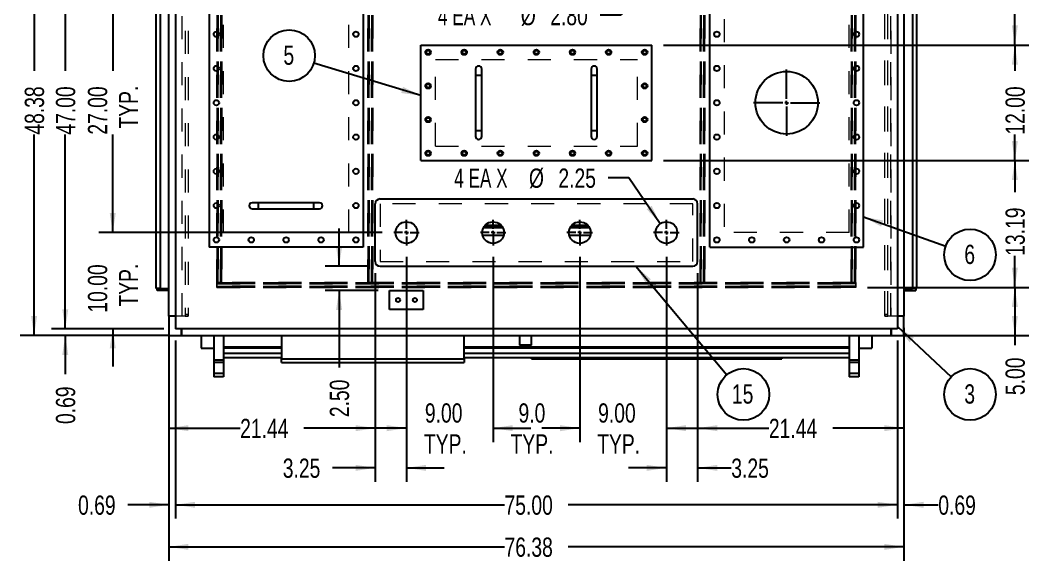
# Model space of a CAD drawing. Header units: inches. Extents: x -1 to 16.5, y 0 to 13.1.
# Drawn here: x 3.783 to 8.158, y 6.89 to 9.24 of the extents above; entities that cross this region are included whole.
import ezdxf

# ---------------------------------------------------------------- set-up
doc = ezdxf.new("R2010")
doc.units = ezdxf.units.IN
doc.header["$MEASUREMENT"] = 0
doc.linetypes.add('CENTERX2', pattern=[0.8, 0.5, -0.1, 0.1, -0.1])
doc.linetypes.add('HIDDEN', pattern=[0.075, 0.05, -0.025])
doc.layers.add('FORMAT', color=7, linetype='Continuous')
doc.styles.add('SLDTEXTSTYLE0', font='TXT', dxfattribs={"width": 0.75})
doc.styles.add('SLDTEXTSTYLE5', font='TXT', dxfattribs={"width": 0.666667})
doc.dimstyles.new('SLDDIMSTYLE0', dxfattribs={"dimtxt": 0.084961, "dimasz": 0.084961, "dimexe": 0, "dimexo": 0.0625, "dimgap": 0.02124, "dimtad": 0, "dimlfac": 24, "dimrnd": 1e-09, "dimzin": 12, "dimdsep": 46, "dimtxsty": 'SLDTEXTSTYLE0', "dimsah": 1, "dimcen": 0.09, "dimadec": 0, "dimazin": 3, "dimtfac": 1, "dimtmove": 0, "dimatfit": 0, "dimfxl": 0, "dimfrac": 2, "dimtolj": 1, "dimtzin": 12, "dimarcsym": 0})
doc.dimstyles.new('SLDDIMSTYLE1', dxfattribs={"dimtxt": 0.084961, "dimasz": 0.084961, "dimexe": 0, "dimexo": 0.0625, "dimgap": 0.02124, "dimtad": 0, "dimlfac": 24, "dimrnd": 1e-09, "dimzin": 12, "dimdsep": 46, "dimtxsty": 'SLDTEXTSTYLE0', "dimsah": 1, "dimcen": 0.09, "dimadec": 0, "dimazin": 3, "dimtfac": 1, "dimtofl": 0, "dimtmove": 0, "dimatfit": 3, "dimfxl": 0, "dimfrac": 2, "dimtolj": 1, "dimtzin": 12, "dimarcsym": 0})
doc.dimstyles.new('SLDDIMSTYLE12', dxfattribs={"dimtxt": 0.084961, "dimasz": 0.084961, "dimexe": 0, "dimexo": 0.0625, "dimgap": 0.02124, "dimtad": 0, "dimlfac": 24, "dimrnd": 1e-09, "dimdsep": 46, "dimtxsty": 'SLDTEXTSTYLE0', "dimsah": 1, "dimcen": 0.09, "dimadec": 0, "dimazin": 2, "dimtfac": 1, "dimtdec": 3, "dimtmove": 0, "dimatfit": 0, "dimfxl": 0, "dimfrac": 2, "dimtolj": 1, "dimtzin": 12, "dimarcsym": 0})
doc.dimstyles.new('SLDDIMSTYLE13', dxfattribs={"dimtxt": 0.084961, "dimasz": 0.084961, "dimexe": 0, "dimexo": 0.0625, "dimgap": 0.02124, "dimtad": 0, "dimdec": 1, "dimlfac": 24, "dimrnd": 1e-09, "dimzin": 4, "dimdsep": 46, "dimtxsty": 'SLDTEXTSTYLE0', "dimsah": 1, "dimcen": 0.09, "dimadec": 0, "dimazin": 1, "dimtfac": 1, "dimtdec": 1, "dimtofl": 0, "dimtmove": 0, "dimatfit": 3, "dimfxl": 0, "dimfrac": 2, "dimtolj": 1, "dimtzin": 12, "dimarcsym": 0})
doc.dimstyles.new('SLDDIMSTYLE14', dxfattribs={"dimtxt": 0.084961, "dimasz": 0.084961, "dimexe": 0, "dimexo": 0.0625, "dimgap": 0.02124, "dimtad": 0, "dimlfac": 24, "dimrnd": 1e-09, "dimzin": 12, "dimdsep": 46, "dimtxsty": 'SLDTEXTSTYLE0', "dimsah": 1, "dimcen": 0.09, "dimadec": 0, "dimazin": 3, "dimtfac": 1, "dimtdec": 3, "dimtofl": 0, "dimtmove": 0, "dimatfit": 3, "dimfxl": 0, "dimfrac": 2, "dimtolj": 1, "dimtzin": 12, "dimarcsym": 0})
doc.dimstyles.new('SLDDIMSTYLE15', dxfattribs={"dimtxt": 0.084961, "dimasz": 0.084961, "dimexe": 0, "dimexo": 0.0625, "dimgap": 0.02124, "dimtad": 0, "dimtih": 1, "dimtoh": 1, "dimlfac": 24, "dimrnd": 1e-09, "dimzin": 12, "dimdsep": 46, "dimtxsty": 'SLDTEXTSTYLE0', "dimsah": 1, "dimcen": 0, "dimadec": 0, "dimazin": 3, "dimtfac": 1, "dimtdec": 3, "dimtofl": 0, "dimtmove": 0, "dimatfit": 3, "dimfxl": 0, "dimfrac": 2, "dimtolj": 1, "dimtzin": 12, "dimarcsym": 0})
doc.dimstyles.new('SLDDIMSTYLE16', dxfattribs={"dimtxt": 0.084961, "dimasz": 0.084961, "dimexe": 0, "dimexo": 0.0625, "dimgap": 0.02124, "dimtad": 0, "dimtih": 1, "dimtoh": 1, "dimlfac": 24, "dimrnd": 1e-09, "dimzin": 4, "dimdsep": 46, "dimtxsty": 'SLDTEXTSTYLE0', "dimsah": 1, "dimcen": 0, "dimadec": 0, "dimazin": 1, "dimtfac": 1, "dimtofl": 0, "dimtmove": 0, "dimatfit": 3, "dimfxl": 0, "dimfrac": 2, "dimtolj": 1, "dimtzin": 12, "dimarcsym": 0})
doc.dimstyles.new('SLDDIMSTYLE2', dxfattribs={"dimtxt": 0.084961, "dimasz": 0.084961, "dimexe": 0, "dimexo": 0.0625, "dimgap": 0.02124, "dimtad": 0, "dimlfac": 24, "dimrnd": 1e-09, "dimzin": 4, "dimdsep": 46, "dimtxsty": 'SLDTEXTSTYLE0', "dimsah": 1, "dimcen": 0.09, "dimadec": 0, "dimazin": 1, "dimtfac": 1, "dimtofl": 0, "dimtmove": 0, "dimatfit": 3, "dimfxl": 0, "dimfrac": 2, "dimtolj": 1, "dimtzin": 12, "dimarcsym": 0})
doc.dimstyles.new('SLDDIMSTYLE5', dxfattribs={"dimtxt": 0.084961, "dimasz": 0.084961, "dimexe": 0, "dimexo": 0.0625, "dimgap": 0.02124, "dimtad": 0, "dimlfac": 24, "dimrnd": 1e-09, "dimzin": 4, "dimdsep": 46, "dimtxsty": 'SLDTEXTSTYLE0', "dimsah": 1, "dimcen": 0.09, "dimadec": 0, "dimazin": 1, "dimtfac": 1, "dimtmove": 0, "dimatfit": 0, "dimfxl": 0, "dimfrac": 2, "dimtolj": 1, "dimtzin": 12, "dimarcsym": 0})
doc.dimstyles.new('SLDDIMSTYLE6', dxfattribs={"dimtxt": 0.18, "dimasz": 0.084961, "dimexe": 0, "dimexo": 0.0625, "dimgap": 0, "dimtad": 0, "dimtih": 1, "dimtoh": 1, "dimdec": 0, "dimrnd": 1e-09, "dimzin": 0, "dimdsep": 46, "dimtxsty": 'Standard', "dimsah": 1, "dimcen": 0.09, "dimadec": 0, "dimazin": 0, "dimtfac": 0.084961, "dimtdec": 0, "dimtofl": 0, "dimtmove": 0, "dimatfit": 3, "dimfxl": 0, "dimfrac": 2, "dimtolj": 1, "dimtzin": 0, "dimarcsym": 0})

# ---------------------------------------------------------------- blocks, each defined once
blk = doc.blocks.new('Drawing View44')
at = {"color": 7, "linetype": 'Continuous', "lineweight": 25}
for p, q in [((-0.3318, 1.4383), (-0.3318, -0.52)), ((2.7932, 1.4383), (2.7932, -0.52)), ((-0.3605, -0.4653), (-0.3605, 1.3706)), ((2.8218, 1.3706), (2.8218, -0.4653)), ((-0.4152, -0.3455), (-0.4152, 1.2638)), ((-0.3969, -0.3455), (-0.3969, 1.2638)), ((2.8583, 1.2638), (2.8583, -0.3455)), ((2.8765, 1.2638), (2.8765, -0.3455)), ((-0.186, 1.0842), (-0.186, -0.1658)), ((0.4807, 1.0842), (0.4807, -0.1658)), ((1.9807, -0.1658), (1.9807, 1.0842)), ((2.6473, -0.1658), (2.6473, 1.0842)), ((0.7307, 0.7092), (1.7307, 0.7092)), ((0.7307, 0.2092), (0.7307, 0.7092)), ((1.7307, 0.2092), (1.7307, 0.7092)), ((0.9676, 0.605), (0.9676, 0.579)), ((0.9676, 0.579), (0.9676, 0.3394)), ((0.9676, 0.579), (0.9937, 0.579)), ((0.9937, 0.579), (0.9937, 0.605)), ((0.9937, 0.3394), (0.9937, 0.579)), ((1.4676, 0.605), (1.4676, 0.579)), ((1.4676, 0.579), (1.4676, 0.3394)), ((1.4676, 0.579), (1.4937, 0.579)), ((1.4937, 0.579), (1.4937, 0.605)), ((1.4937, 0.3394), (1.4937, 0.579)), ((0.9676, 0.3394), (0.9676, 0.3133)), ((0.9676, 0.3394), (0.9937, 0.3394)), ((0.9937, 0.3133), (0.9937, 0.3394)), ((1.4676, 0.3394), (1.4676, 0.3133)), ((1.4676, 0.3394), (1.4937, 0.3394)), ((1.4937, 0.3133), (1.4937, 0.3394)), ((0.7307, 0.2092), (1.7307, 0.2092)), ((0.026, 0.026), (0, 0.026)), ((0, 0), (0.026, 0)), ((0.2656, 0.026), (0.026, 0.026)), ((0.026, 0.026), (0.026, 0)), ((0.026, 0), (0.2656, 0)), ((0.2917, 0.026), (0.2656, 0.026)), ((0.2656, 0.026), (0.2656, 0)), ((0.5328, -0.2283), (0.5328, 0.0217)), ((0.5536, 0.0425), (1.9078, 0.0425)), ((1.9286, -0.2283), (1.9286, 0.0217)), ((0.2656, 0), (0.2917, 0)), ((1.0016, -0.0817), (1.0847, -0.0817)), ((1.0816, -0.0764), (1.0048, -0.0764)), ((1.0781, -0.0721), (1.0082, -0.0721)), ((1.3766, -0.0817), (1.4597, -0.0817)), ((1.4566, -0.0764), (1.3798, -0.0764)), ((1.4531, -0.0721), (1.3832, -0.0721)), ((0.9975, -0.1138), (1.0889, -0.1138)), ((1.3725, -0.1138), (1.4639, -0.1138)), ((0.4807, -0.1658), (-0.186, -0.1658)), ((1.9807, -0.1658), (2.6473, -0.1658)), ((0.5536, -0.2492), (1.9078, -0.2492)), ((-0.3969, -0.3455), (-0.4152, -0.3455)), ((-0.4113, -0.3533), (-0.4113, -0.3455)), ((-0.3969, -0.3455), (-0.3605, -0.3455)), ((-0.3904, -0.3533), (-0.3904, -0.3455)), ((2.8218, -0.3455), (2.8583, -0.3455)), ((2.8518, -0.3455), (2.8518, -0.3533)), ((2.8765, -0.3455), (2.8583, -0.3455)), ((2.8726, -0.3455), (2.8726, -0.3533)), ((-0.3904, -0.3533), (-0.4113, -0.3533)), ((-0.3605, -0.3533), (-0.3904, -0.3533)), ((0.5953, -0.3533), (0.7411, -0.3533)), ((0.5953, -0.4367), (0.5953, -0.3533)), ((0.7411, -0.3533), (0.7411, -0.4367)), ((2.8218, -0.3533), (2.8518, -0.3533)), ((2.8518, -0.3533), (2.8726, -0.3533)), ((0.7411, -0.4367), (0.5953, -0.4367)), ((-0.3318, -0.4653), (-0.3605, -0.4653)), ((-0.3605, -0.4653), (-0.3605, -0.5487)), ((-0.3318, -0.4653), (-0.3605, -0.4653)), ((2.8218, -0.4653), (2.7932, -0.4653)), ((2.8218, -0.4653), (2.7932, -0.4653)), ((2.8218, -0.5487), (2.8218, -0.4653)), ((2.7932, -0.52), (-0.3318, -0.52)), ((-0.3058, -0.5487), (-0.3058, -0.52)), ((-0.3058, -0.52), (-0.3058, -0.5487)), ((2.7671, -0.52), (2.7671, -0.5487)), ((2.7671, -0.5487), (2.7671, -0.52)), ((-0.3605, -0.5487), (-0.3058, -0.5487)), ((-0.3058, -0.5487), (2.7671, -0.5487)), ((-0.2206, -0.5487), (-0.2206, -0.6032)), ((-0.1652, -0.5487), (-0.1652, -0.6554)), ((-0.1235, -0.5487), (-0.1235, -0.6554)), ((0.1265, -0.5487), (0.1265, -0.6502)), ((0.9182, -0.6502), (0.9182, -0.5487)), ((1.1578, -0.5487), (1.1578, -0.5903)), ((1.2098, -0.5903), (1.2098, -0.5487)), ((2.5848, -0.5487), (2.5848, -0.6554)), ((2.6265, -0.5487), (2.6265, -0.6554)), ((2.682, -0.5487), (2.682, -0.6033)), ((2.7671, -0.5487), (2.8218, -0.5487)), ((-0.2206, -0.6032), (-0.1652, -0.6032)), ((-0.1235, -0.5981), (0.1265, -0.5981)), ((0.1265, -0.6033), (-0.1235, -0.6033)), ((0.9182, -0.5981), (2.5848, -0.5981)), ((2.5848, -0.6033), (0.9182, -0.6033)), ((1.2098, -0.5903), (1.1578, -0.5903)), ((2.6265, -0.6033), (2.682, -0.6033)), ((-0.1235, -0.6554), (-0.1652, -0.6554)), ((-0.1652, -0.6554), (-0.1652, -0.6658)), ((0.1265, -0.6268), (-0.1235, -0.6268)), ((0.1265, -0.645), (-0.1235, -0.645)), ((-0.1235, -0.6554), (-0.1235, -0.6658)), ((0.1265, -0.6502), (0.9182, -0.6502)), ((0.1265, -0.6658), (0.1265, -0.6502)), ((2.5848, -0.6268), (0.9182, -0.6268)), ((2.5848, -0.645), (0.9182, -0.645)), ((0.9182, -0.6502), (0.9182, -0.6658)), ((1.2098, -0.6494), (1.2098, -0.645)), ((1.2098, -0.6494), (2.2932, -0.6494)), ((2.2932, -0.645), (2.2932, -0.6494)), ((2.6265, -0.6554), (2.5848, -0.6554)), ((2.5848, -0.6554), (2.5848, -0.6658)), ((2.6265, -0.6554), (2.6265, -0.6658)), ((-0.1235, -0.6658), (-0.1652, -0.6658)), ((-0.1652, -0.6658), (-0.1652, -0.7127)), ((-0.1235, -0.6658), (-0.1235, -0.7127)), ((0.1265, -0.6658), (0.9182, -0.6658)), ((2.6265, -0.6658), (2.5848, -0.6658)), ((2.5848, -0.6658), (2.5848, -0.7127)), ((2.6265, -0.6658), (2.6265, -0.7127)), ((-0.1652, -0.7127), (-0.1652, -0.7283)), ((-0.1235, -0.7127), (-0.1652, -0.7127)), ((-0.1235, -0.7283), (-0.1652, -0.7283)), ((-0.1235, -0.7127), (-0.1235, -0.7283)), ((2.6265, -0.7127), (2.5848, -0.7127)), ((2.5848, -0.7127), (2.5848, -0.7283)), ((2.6265, -0.7283), (2.5848, -0.7283)), ((2.6265, -0.7127), (2.6265, -0.7283))]:
    blk.add_line(p, q, dxfattribs=at)
at = {"color": 7, "linetype": 'HIDDEN', "lineweight": 18}
for p, q in [((-0.3318, 1.4383), (-0.3318, -0.52)), ((2.7932, 1.4383), (2.7932, -0.52)), ((-0.3605, -0.4653), (-0.3605, 1.3706)), ((-0.3032, -0.4653), (-0.3032, 1.3706)), ((-0.3032, -0.4653), (-0.3032, 1.3706)), ((-0.2902, 1.3706), (-0.2902, -0.4653)), ((-0.2902, 1.3706), (-0.2902, -0.4575)), ((-0.2771, 1.3706), (-0.2771, -0.4653)), ((-0.2771, 1.3706), (-0.2771, -0.4575)), ((2.7385, -0.4653), (2.7385, 1.3706)), ((2.7385, -0.4575), (2.7385, 1.3706)), ((2.7515, -0.4653), (2.7515, 1.3706)), ((2.7515, -0.4575), (2.7515, 1.3706)), ((2.7645, -0.4653), (2.7645, 1.3706)), ((2.7645, 1.3706), (2.7645, -0.4653)), ((2.8218, 1.3706), (2.8218, -0.4653)), ((-0.1521, -0.3195), (-0.1521, 1.2378)), ((-0.1521, 1.2378), (-0.1521, -0.3195)), ((-0.1469, 1.2378), (-0.1469, -0.3195)), ((-0.1469, -0.3195), (-0.1469, 1.2378)), ((-0.1365, -0.3195), (-0.1365, 1.2378)), ((-0.1365, 1.2378), (-0.1365, -0.3195)), ((-0.1313, 1.2378), (-0.1313, -0.3195)), ((-0.1313, -0.3195), (-0.1313, 1.2378)), ((0.5015, -0.3195), (0.5015, 1.2378)), ((0.5015, 1.2378), (0.5015, -0.3195)), ((0.5067, 1.2378), (0.5067, -0.3195)), ((0.5067, -0.3195), (0.5067, 1.2378)), ((0.5171, -0.3195), (0.5171, 1.2378)), ((0.5171, 1.2378), (0.5171, -0.3195)), ((0.5223, 1.2378), (0.5223, -0.3195)), ((0.5223, -0.3195), (0.5223, 1.2378)), ((1.939, -0.3195), (1.939, 1.2378)), ((1.939, 1.2378), (1.939, -0.3195)), ((1.9442, 1.2378), (1.9442, -0.3195)), ((1.9442, -0.3195), (1.9442, 1.2378)), ((1.9546, -0.3195), (1.9546, 1.2378)), ((1.9546, 1.2378), (1.9546, -0.3195)), ((1.9598, 1.2378), (1.9598, -0.3195)), ((1.9598, -0.3195), (1.9598, 1.2378)), ((2.5926, -0.3195), (2.5926, 1.2378)), ((2.5926, 1.2378), (2.5926, -0.3195)), ((2.5979, 1.2378), (2.5979, -0.3195)), ((2.5979, -0.3195), (2.5979, 1.2378)), ((2.6083, -0.3195), (2.6083, 1.2378)), ((2.6083, 1.2378), (2.6083, -0.3195)), ((2.6135, 1.2378), (2.6135, -0.3195)), ((2.6135, -0.3195), (2.6135, 1.2378)), ((-0.1235, -0.1033), (-0.1235, 1.0217)), ((-0.1235, -0.1033), (-0.1235, 1.0217)), ((0.4182, -0.1033), (0.4182, 1.0217)), ((0.4182, -0.1033), (0.4182, 1.0217)), ((2.0432, 1.0217), (2.0432, -0.1033)), ((2.0432, 1.0217), (2.0432, -0.1033)), ((2.5848, -0.1033), (2.5848, 1.0217)), ((2.5848, -0.1033), (2.5848, 1.0217)), ((0.7932, 0.2717), (0.7932, 0.6467)), ((0.7932, 0.6467), (1.6682, 0.6467)), ((0.7932, 0.6467), (1.6682, 0.6467)), ((0.7932, 0.2717), (0.7932, 0.6467)), ((1.6682, 0.2717), (1.6682, 0.6467)), ((1.6682, 0.2717), (1.6682, 0.6467)), ((0.7932, 0.2717), (1.6682, 0.2717)), ((0.7932, 0.2717), (1.6682, 0.2717)), ((1.9078, 0.0217), (0.5536, 0.0217)), ((0.5536, 0.0217), (0.5536, -0.2283)), ((1.9078, 0.0217), (0.5536, 0.0217)), ((0.5536, 0.0217), (0.5536, -0.2283)), ((1.9078, -0.2283), (1.9078, 0.0217)), ((1.9078, -0.2283), (1.9078, 0.0217)), ((-0.1235, -0.1033), (0.4182, -0.1033)), ((-0.1235, -0.1033), (0.4182, -0.1033)), ((2.5848, -0.1033), (2.0432, -0.1033)), ((2.5848, -0.1033), (2.0432, -0.1033)), ((0.5536, -0.2283), (1.9078, -0.2283)), ((0.5536, -0.2283), (1.9078, -0.2283)), ((-0.1521, -0.3195), (2.6135, -0.3195)), ((-0.1521, -0.3247), (-0.1521, -0.3195)), ((2.6135, -0.3195), (-0.1521, -0.3195)), ((-0.1521, -0.3195), (-0.1521, -0.3247)), ((-0.1469, -0.3195), (-0.1521, -0.3195)), ((-0.1521, -0.3195), (-0.1469, -0.3195)), ((-0.1521, -0.3247), (-0.1521, -0.3351)), ((2.6135, -0.3247), (-0.1521, -0.3247)), ((-0.1521, -0.3247), (2.6135, -0.3247)), ((-0.1521, -0.3351), (-0.1521, -0.3247)), ((-0.1521, -0.3351), (2.6135, -0.3351)), ((-0.1521, -0.3403), (-0.1521, -0.3351)), ((2.6135, -0.3351), (-0.1521, -0.3351)), ((-0.1521, -0.3351), (-0.1521, -0.3403)), ((2.6135, -0.3403), (-0.1521, -0.3403)), ((-0.1521, -0.3403), (2.6135, -0.3403)), ((-0.1365, -0.3195), (-0.1469, -0.3195)), ((-0.1469, -0.3195), (-0.1365, -0.3195)), ((-0.1313, -0.3195), (-0.1365, -0.3195)), ((-0.1365, -0.3195), (-0.1313, -0.3195)), ((0.5067, -0.3195), (0.5015, -0.3195)), ((0.5015, -0.3195), (0.5067, -0.3195)), ((0.5171, -0.3195), (0.5067, -0.3195)), ((0.5067, -0.3195), (0.5171, -0.3195)), ((0.5223, -0.3195), (0.5171, -0.3195)), ((0.5171, -0.3195), (0.5223, -0.3195)), ((1.9442, -0.3195), (1.939, -0.3195)), ((1.939, -0.3195), (1.9442, -0.3195)), ((1.9546, -0.3195), (1.9442, -0.3195)), ((1.9442, -0.3195), (1.9546, -0.3195)), ((1.9598, -0.3195), (1.9546, -0.3195)), ((1.9546, -0.3195), (1.9598, -0.3195)), ((2.5979, -0.3195), (2.5926, -0.3195)), ((2.5926, -0.3195), (2.5979, -0.3195)), ((2.6083, -0.3195), (2.5979, -0.3195)), ((2.5979, -0.3195), (2.6083, -0.3195)), ((2.6135, -0.3195), (2.6083, -0.3195)), ((2.6083, -0.3195), (2.6135, -0.3195)), ((2.6135, -0.3195), (2.6135, -0.3247)), ((2.6135, -0.3247), (2.6135, -0.3195)), ((2.6135, -0.3247), (2.6135, -0.3351)), ((2.6135, -0.3351), (2.6135, -0.3247)), ((2.6135, -0.3351), (2.6135, -0.3403)), ((2.6135, -0.3403), (2.6135, -0.3351)), ((-0.3032, -0.4653), (-0.3605, -0.4653)), ((-0.3032, -0.4653), (-0.3318, -0.4653)), ((-0.2771, -0.4653), (-0.3032, -0.4653)), ((-0.2902, -0.4653), (-0.3032, -0.4653)), ((-0.2771, -0.4575), (-0.2902, -0.4575)), ((-0.2902, -0.4575), (-0.2902, -0.4653)), ((-0.2902, -0.4653), (-0.2771, -0.4653)), ((-0.2902, -0.4653), (-0.2771, -0.4653)), ((-0.2771, -0.4653), (-0.2771, -0.4575)), ((2.7515, -0.4575), (2.7385, -0.4575)), ((2.7385, -0.4575), (2.7385, -0.4653)), ((2.7645, -0.4653), (2.7385, -0.4653)), ((2.7515, -0.4653), (2.7385, -0.4653)), ((2.7385, -0.4653), (2.7515, -0.4653)), ((2.7515, -0.4653), (2.7515, -0.4575)), ((2.7645, -0.4653), (2.7515, -0.4653)), ((2.7932, -0.4653), (2.7645, -0.4653)), ((2.8218, -0.4653), (2.7645, -0.4653)), ((2.7932, -0.52), (-0.3318, -0.52))]:
    blk.add_line(p, q, dxfattribs=at)
at = {"color": 7, "linetype": 'Continuous', "lineweight": 25}
for centre, radius in [((-0.1547, 0.756), 0.0117), ((0.4494, 0.756), 0.0117), ((2.0119, 0.756), 0.0117), ((2.6161, 0.756), 0.0117), ((0.7619, 0.6779), 0.0117), ((0.7619, 0.6779), 0.00781), ((0.9182, 0.6779), 0.0117), ((0.9182, 0.6779), 0.00781), ((1.0744, 0.6779), 0.0117), ((1.0744, 0.6779), 0.00781), ((1.2307, 0.6779), 0.0117), ((1.2307, 0.6779), 0.00781), ((1.3869, 0.6779), 0.0117), ((1.3869, 0.6779), 0.00781), ((1.5432, 0.6779), 0.0117), ((1.5432, 0.6779), 0.00781), ((1.6994, 0.6779), 0.0117), ((1.6994, 0.6779), 0.00781), ((-0.1547, 0.6076), 0.0117), ((0.4494, 0.6076), 0.0117), ((2.0119, 0.6076), 0.0117), ((2.6161, 0.6076), 0.0117), ((2.314, 0.4592), 0.1354), ((0.7619, 0.5321), 0.0117), ((0.7619, 0.5321), 0.00781), ((1.6994, 0.5321), 0.0117), ((1.6994, 0.5321), 0.00781), ((-0.1547, 0.4592), 0.0117), ((0.4494, 0.4592), 0.0117), ((2.0119, 0.4592), 0.0117), ((2.6161, 0.4592), 0.0117), ((0.7619, 0.3862), 0.0117), ((0.7619, 0.3862), 0.00781), ((1.6994, 0.3862), 0.0117), ((1.6994, 0.3862), 0.00781), ((-0.1547, 0.3107), 0.0117), ((0.4494, 0.3107), 0.0117), ((2.0119, 0.3107), 0.0117), ((2.6161, 0.3107), 0.0117), ((0.7619, 0.2404), 0.0117), ((0.7619, 0.2404), 0.00781), ((0.9182, 0.2404), 0.0117), ((0.9182, 0.2404), 0.00781), ((1.0744, 0.2404), 0.0117), ((1.0744, 0.2404), 0.00781), ((1.2307, 0.2404), 0.0117), ((1.2307, 0.2404), 0.00781), ((1.3869, 0.2404), 0.0117), ((1.3869, 0.2404), 0.00781), ((1.5432, 0.2404), 0.0117), ((1.5432, 0.2404), 0.00781), ((1.6994, 0.2404), 0.0117), ((1.6994, 0.2404), 0.00781), ((-0.1547, 0.1623), 0.0117), ((0.4494, 0.1623), 0.0117), ((2.0119, 0.1623), 0.0117), ((2.6161, 0.1623), 0.0117), ((-0.1547, 0.0138), 0.0117), ((0.4494, 0.0138), 0.0117), ((2.0119, 0.0138), 0.0117), ((2.6161, 0.0138), 0.0117), ((0.6682, -0.1033), 0.0469), ((1.0432, -0.1033), 0.0469), ((1.4182, -0.1033), 0.0469), ((1.7932, -0.1033), 0.0469), ((-0.1547, -0.1346), 0.0117), ((-0.0037, -0.1346), 0.0117), ((0.1473, -0.1346), 0.0117), ((0.2984, -0.1346), 0.0117), ((0.4494, -0.1346), 0.0117), ((2.0119, -0.1346), 0.0117), ((2.163, -0.1346), 0.0117), ((2.314, -0.1346), 0.0117), ((2.465, -0.1346), 0.0117), ((2.6161, -0.1346), 0.0117), ((0.6317, -0.395), 0.00879), ((0.7046, -0.395), 0.00879)]:
    blk.add_circle(centre, radius, dxfattribs=at)
for centre, radius, start, end in [((0.9807, 0.605), 0.013, 0, 180), ((1.4807, 0.605), 0.013, 0, 180), ((0.9807, 0.3133), 0.013, 180, 0), ((1.4807, 0.3133), 0.013, 180, 0), ((0, 0.013), 0.013, 90, 270), ((0.2917, 0.013), 0.013, 270, 90), ((0.5536, 0.0217), 0.0208, 90, 180), ((1.9078, 0.0217), 0.0208, 0, 90), ((0.5536, -0.2283), 0.0208, 180, 270), ((1.9078, -0.2283), 0.0208, 270, 0)]:
    blk.add_arc(centre, radius, start, end, dxfattribs=at)
blk = doc.blocks.new('_D_83')
at = {"layer": 'FORMAT'}
for p, q in [((4.4731, 9.8905), (3.7833, 9.8905)), ((3.8433, 9.8905), (3.8433, 9.0209)), ((3.8433, 7.8749), (3.8433, 8.7446)), ((4.4314, 7.8749), (3.7833, 7.8749))]:
    blk.add_line(p, q, dxfattribs=at)
for points in [[(3.8433, 9.8905), (3.8303, 9.8056), (3.8564, 9.8056)], [(3.8433, 7.8749), (3.8564, 7.9599), (3.8303, 7.9599)]]:
    blk.add_solid(points, dxfattribs=at)
at = {"layer": 'FORMAT', "insert": (3.803, 8.7446), "char_height": 0.08333, "attachment_point": 1, "rotation": 90, "style": 'SLDTEXTSTYLE0'}
blk.add_mtext('48.38', dxfattribs=at)
blk = doc.blocks.new('_D_84')
at = {"layer": 'FORMAT'}
for p, q in [((4.4054, 9.8619), (3.9184, 9.8619)), ((3.9784, 9.8619), (3.9784, 9.0209)), ((3.9784, 7.9036), (3.9784, 8.7446)), ((4.4054, 7.9036), (3.9184, 7.9036))]:
    blk.add_line(p, q, dxfattribs=at)
for points in [[(3.9784, 9.8619), (3.9653, 9.7769), (3.9914, 9.7769)], [(3.9784, 7.9036), (3.9914, 7.9885), (3.9653, 7.9885)]]:
    blk.add_solid(points, dxfattribs=at)
at = {"layer": 'FORMAT', "insert": (3.938, 8.7446), "char_height": 0.08333, "attachment_point": 1, "rotation": 90, "style": 'SLDTEXTSTYLE0'}
blk.add_mtext('47.00', dxfattribs=at)
blk = doc.blocks.new('_D_87')
at = {"layer": 'FORMAT'}
for p, q in [((5.3387, 9.4452), (4.1239, 9.4452)), ((4.1839, 9.4452), (4.1839, 9.0209)), ((4.1839, 8.3202), (4.1839, 8.7446)), ((5.3502, 8.3202), (4.1239, 8.3202))]:
    blk.add_line(p, q, dxfattribs=at)
for points in [[(4.1839, 9.4452), (4.1708, 9.3603), (4.197, 9.3603)], [(4.1839, 8.3202), (4.197, 8.4052), (4.1708, 8.4052)]]:
    blk.add_solid(points, dxfattribs=at)
at = {"layer": 'FORMAT', "char_height": 0.08333, "attachment_point": 1, "rotation": 90, "style": 'SLDTEXTSTYLE0'}
for s, insert in [('27.00', (4.0765, 8.7446)), ('TYP.', (4.2106, 8.7709))]:
    blk.add_mtext(s, dxfattribs=dict(at, insert=insert))
blk = doc.blocks.new('_D_88')
at = {"layer": 'FORMAT'}
for p, q in [((5.8304, 8.215), (5.8304, 7.4135)), ((6.2054, 8.215), (6.2054, 7.4135)), ((5.8304, 7.4735), (5.906, 7.4735)), ((6.2054, 7.4735), (6.1298, 7.4735))]:
    blk.add_line(p, q, dxfattribs=at)
for points in [[(5.8304, 7.4735), (5.9154, 7.4604), (5.9154, 7.4866)], [(6.2054, 7.4735), (6.1204, 7.4866), (6.1204, 7.4604)]]:
    blk.add_solid(points, dxfattribs=at)
at = {"layer": 'FORMAT', "char_height": 0.08333, "attachment_point": 1, "style": 'SLDTEXTSTYLE0'}
for s, insert in [('9.0', (5.9404, 7.5809)), ('TYP.', (5.906, 7.4468))]:
    blk.add_mtext(s, dxfattribs=dict(at, insert=insert))
blk = doc.blocks.new('_D_89')
at = {"layer": 'FORMAT'}
for p, q in [((3.9784, 7.9036), (3.9784, 8.067)), ((4.4054, 7.9036), (3.9184, 7.9036)), ((4.4314, 7.8749), (3.9184, 7.8749)), ((3.9784, 7.8749), (3.9784, 7.707))]:
    blk.add_line(p, q, dxfattribs=at)
for points in [[(3.9784, 7.9036), (3.9914, 7.9885), (3.9653, 7.9885)], [(3.9784, 7.8749), (3.9653, 7.79), (3.9914, 7.79)]]:
    blk.add_solid(points, dxfattribs=at)
at = {"layer": 'FORMAT', "insert": (3.938, 7.4914), "char_height": 0.08333, "attachment_point": 1, "rotation": 90, "style": 'SLDTEXTSTYLE0'}
blk.add_mtext('0.69', dxfattribs=at)
blk = doc.blocks.new('_D_90')
at = {"layer": 'FORMAT'}
for p, q in [((4.4268, 7.9083), (4.4268, 6.8994)), ((7.6091, 7.9083), (7.6091, 6.8994)), ((4.4268, 6.9594), (5.8798, 6.9594)), ((7.6091, 6.9594), (6.156, 6.9594))]:
    blk.add_line(p, q, dxfattribs=at)
for points in [[(4.4268, 6.9594), (4.5117, 6.9464), (4.5117, 6.9725)], [(7.6091, 6.9594), (7.5241, 6.9725), (7.5241, 6.9464)]]:
    blk.add_solid(points, dxfattribs=at)
at = {"layer": 'FORMAT', "insert": (5.8798, 6.9998), "char_height": 0.08333, "attachment_point": 1, "style": 'SLDTEXTSTYLE0'}
blk.add_mtext('76.38', dxfattribs=at)
blk = doc.blocks.new('_D_91')
at = {"layer": 'FORMAT'}
for p, q in [((4.4554, 7.8536), (4.4554, 7.0816)), ((7.5804, 7.8536), (7.5804, 7.0816)), ((4.4554, 7.1416), (5.8798, 7.1416)), ((7.5804, 7.1416), (6.156, 7.1416))]:
    blk.add_line(p, q, dxfattribs=at)
for points in [[(4.4554, 7.1416), (4.5404, 7.1285), (4.5404, 7.1546)], [(7.5804, 7.1416), (7.4954, 7.1546), (7.4954, 7.1285)]]:
    blk.add_solid(points, dxfattribs=at)
at = {"layer": 'FORMAT', "insert": (5.8798, 7.1819), "char_height": 0.08333, "attachment_point": 1, "style": 'SLDTEXTSTYLE0'}
blk.add_mtext('75.00', dxfattribs=at)
blk = doc.blocks.new('_D_92')
at = {"layer": 'FORMAT'}
for p, q in [((4.4268, 7.9083), (4.4268, 7.0816)), ((4.4554, 7.8536), (4.4554, 7.0816)), ((4.4268, 7.1416), (4.2493, 7.1416)), ((4.4554, 7.1416), (4.6188, 7.1416))]:
    blk.add_line(p, q, dxfattribs=at)
for points in [[(4.4268, 7.1416), (4.3418, 7.1546), (4.3418, 7.1285)], [(4.4554, 7.1416), (4.5404, 7.1285), (4.5404, 7.1546)]]:
    blk.add_solid(points, dxfattribs=at)
at = {"layer": 'FORMAT', "insert": (4.0337, 7.1819), "char_height": 0.08333, "attachment_point": 1, "style": 'SLDTEXTSTYLE0'}
blk.add_mtext('0.69', dxfattribs=at)
blk = doc.blocks.new('_D_93')
at = {"layer": 'FORMAT'}
for p, q in [((7.6091, 7.9083), (7.6091, 7.0816)), ((7.5804, 7.8536), (7.5804, 7.0816)), ((7.5804, 7.1416), (7.417, 7.1416)), ((7.6091, 7.1416), (7.7577, 7.1416))]:
    blk.add_line(p, q, dxfattribs=at)
for points in [[(7.5804, 7.1416), (7.4954, 7.1546), (7.4954, 7.1285)], [(7.6091, 7.1416), (7.694, 7.1285), (7.694, 7.1546)]]:
    blk.add_solid(points, dxfattribs=at)
at = {"layer": 'FORMAT', "insert": (7.7577, 7.1819), "char_height": 0.08333, "attachment_point": 1, "style": 'SLDTEXTSTYLE0'}
blk.add_mtext('0.69', dxfattribs=at)
blk = doc.blocks.new('_D_94')
at = {"layer": 'FORMAT'}
for p, q in [((6.4186, 8.5575), (6.3286, 8.5575)), ((6.554, 8.359), (6.4186, 8.5575))]:
    blk.add_line(p, q, dxfattribs=at)
blk.add_solid([(6.554, 8.359), (6.5169, 8.4365), (6.4953, 8.4218)], dxfattribs=at)
at = {"layer": 'FORMAT', "char_height": 0.08333, "attachment_point": 1}
for s, insert, style in [('4 EA X', (5.662, 8.5979), 'SLDTEXTSTYLE5'), ('%%c', (5.9856, 8.5979), 'SLDTEXTSTYLE0'), ('2.25', (6.113, 8.5979), 'SLDTEXTSTYLE0')]:
    blk.add_mtext(s, dxfattribs=dict(at, insert=insert, style=style))
blk = doc.blocks.new('_D_100')
at = {"layer": 'FORMAT'}
for p, q in [((6.5377, 9.4055), (6.3833, 9.2617)), ((6.3833, 9.2617), (6.2933, 9.2617))]:
    blk.add_line(p, q, dxfattribs=at)
blk.add_solid([(6.5377, 9.4055), (6.4666, 9.3571), (6.4844, 9.338)], dxfattribs=at)
at = {"layer": 'FORMAT', "char_height": 0.08333, "attachment_point": 1}
for s, insert, style in [('4 EA X', (5.592, 9.302), 'SLDTEXTSTYLE5'), ('%%c', (5.9503, 9.302), 'SLDTEXTSTYLE0'), ('2.80', (6.0777, 9.302), 'SLDTEXTSTYLE0')]:
    blk.add_mtext(s, dxfattribs=dict(at, insert=insert, style=style))
blk = doc.blocks.new('_D_105')
at = {"layer": 'FORMAT'}
for p, q in [((5.4554, 8.215), (5.4554, 7.4135)), ((5.8304, 8.215), (5.8304, 7.4135)), ((5.4554, 7.4735), (5.292, 7.4735)), ((5.8304, 7.4735), (5.9938, 7.4735))]:
    blk.add_line(p, q, dxfattribs=at)
for points in [[(5.4554, 7.4735), (5.3704, 7.4866), (5.3704, 7.4604)], [(5.8304, 7.4735), (5.9154, 7.4604), (5.9154, 7.4866)]]:
    blk.add_solid(points, dxfattribs=at)
at = {"layer": 'FORMAT', "char_height": 0.08333, "attachment_point": 1, "style": 'SLDTEXTSTYLE0'}
for s, insert in [('9.00', (5.5351, 7.5809)), ('TYP.', (5.531, 7.4468))]:
    blk.add_mtext(s, dxfattribs=dict(at, insert=insert))
blk = doc.blocks.new('_D_106')
at = {"layer": 'FORMAT'}
for p, q in [((6.2054, 8.215), (6.2054, 7.4135)), ((6.5804, 8.215), (6.5804, 7.4135)), ((6.2054, 7.4735), (6.042, 7.4735)), ((6.5804, 7.4735), (6.7438, 7.4735))]:
    blk.add_line(p, q, dxfattribs=at)
for points in [[(6.2054, 7.4735), (6.1204, 7.4866), (6.1204, 7.4604)], [(6.5804, 7.4735), (6.6654, 7.4604), (6.6654, 7.4866)]]:
    blk.add_solid(points, dxfattribs=at)
at = {"layer": 'FORMAT', "char_height": 0.08333, "attachment_point": 1, "style": 'SLDTEXTSTYLE0'}
for s, insert in [('9.00', (6.2851, 7.5809)), ('TYP.', (6.281, 7.4468))]:
    blk.add_mtext(s, dxfattribs=dict(at, insert=insert))
blk = doc.blocks.new('_D_107')
at = {"layer": 'FORMAT'}
for p, q in [((5.32, 8.1452), (5.32, 7.4135)), ((4.4268, 7.9083), (4.4268, 7.4135)), ((4.4268, 7.4735), (4.7353, 7.4735)), ((5.32, 7.4735), (5.0115, 7.4735))]:
    blk.add_line(p, q, dxfattribs=at)
for points in [[(4.4268, 7.4735), (4.5117, 7.4604), (4.5117, 7.4866)], [(5.32, 7.4735), (5.235, 7.4866), (5.235, 7.4604)]]:
    blk.add_solid(points, dxfattribs=at)
at = {"layer": 'FORMAT', "insert": (4.7353, 7.5139), "char_height": 0.08333, "attachment_point": 1, "style": 'SLDTEXTSTYLE0'}
blk.add_mtext('21.44', dxfattribs=at)
blk = doc.blocks.new('_D_108')
at = {"layer": 'FORMAT'}
for p, q in [((5.4554, 8.215), (5.4554, 7.2415)), ((5.32, 8.1452), (5.32, 7.2415)), ((5.32, 7.3015), (5.1355, 7.3015)), ((5.4554, 7.3015), (5.6188, 7.3015))]:
    blk.add_line(p, q, dxfattribs=at)
for points in [[(5.32, 7.3015), (5.235, 7.3146), (5.235, 7.2885)], [(5.4554, 7.3015), (5.5404, 7.2885), (5.5404, 7.3146)]]:
    blk.add_solid(points, dxfattribs=at)
at = {"layer": 'FORMAT', "insert": (4.9199, 7.3419), "char_height": 0.08333, "attachment_point": 1, "style": 'SLDTEXTSTYLE0'}
blk.add_mtext('3.25', dxfattribs=at)
blk = doc.blocks.new('_D_109')
at = {"layer": 'FORMAT'}
for p, q in [((6.7158, 8.1452), (6.7158, 7.4135)), ((7.6091, 7.9083), (7.6091, 7.4135)), ((6.7158, 7.4735), (7.0243, 7.4735)), ((7.6091, 7.4735), (7.3006, 7.4735))]:
    blk.add_line(p, q, dxfattribs=at)
for points in [[(6.7158, 7.4735), (6.8008, 7.4604), (6.8008, 7.4866)], [(7.6091, 7.4735), (7.5241, 7.4866), (7.5241, 7.4604)]]:
    blk.add_solid(points, dxfattribs=at)
at = {"layer": 'FORMAT', "insert": (7.0243, 7.5139), "char_height": 0.08333, "attachment_point": 1, "style": 'SLDTEXTSTYLE0'}
blk.add_mtext('21.44', dxfattribs=at)
blk = doc.blocks.new('_D_110')
at = {"layer": 'FORMAT'}
for p, q in [((6.5804, 8.215), (6.5804, 7.2415)), ((6.7158, 8.1452), (6.7158, 7.2415)), ((6.5804, 7.3015), (6.417, 7.3015)), ((6.7158, 7.3015), (6.8615, 7.3015))]:
    blk.add_line(p, q, dxfattribs=at)
for points in [[(6.5804, 7.3015), (6.4954, 7.3146), (6.4954, 7.2885)], [(6.7158, 7.3015), (6.8008, 7.2885), (6.8008, 7.3146)]]:
    blk.add_solid(points, dxfattribs=at)
at = {"layer": 'FORMAT', "insert": (6.8615, 7.3419), "char_height": 0.08333, "attachment_point": 1, "style": 'SLDTEXTSTYLE0'}
blk.add_mtext('3.25', dxfattribs=at)
blk = doc.blocks.new('_D_112')
at = {"layer": 'FORMAT'}
for p, q in [((7.4507, 9.6822), (8.1491, 9.6822)), ((8.0891, 9.6822), (8.0891, 9.5456)), ((8.0891, 9.1327), (8.0891, 9.2694)), ((6.5679, 9.1327), (8.1491, 9.1327))]:
    blk.add_line(p, q, dxfattribs=at)
for points in [[(8.0891, 9.6822), (8.076, 9.5973), (8.1021, 9.5973)], [(8.0891, 9.1327), (8.1021, 9.2177), (8.076, 9.2177)]]:
    blk.add_solid(points, dxfattribs=at)
at = {"layer": 'FORMAT', "insert": (8.0487, 9.2694), "char_height": 0.08333, "attachment_point": 1, "rotation": 90, "style": 'SLDTEXTSTYLE0'}
blk.add_mtext('13.19', dxfattribs=at)
blk = doc.blocks.new('_D_113')
at = {"layer": 'FORMAT'}
for p, q in [((6.5679, 9.1327), (8.1491, 9.1327)), ((8.0891, 9.1327), (8.0891, 9.0209)), ((8.0891, 8.6327), (8.0891, 8.7446)), ((6.5679, 8.6327), (8.1491, 8.6327))]:
    blk.add_line(p, q, dxfattribs=at)
for points in [[(8.0891, 9.1327), (8.076, 9.0478), (8.1021, 9.0478)], [(8.0891, 8.6327), (8.1021, 8.7177), (8.076, 8.7177)]]:
    blk.add_solid(points, dxfattribs=at)
at = {"layer": 'FORMAT', "insert": (8.0487, 8.7446), "char_height": 0.08333, "attachment_point": 1, "rotation": 90, "style": 'SLDTEXTSTYLE0'}
blk.add_mtext('12.00', dxfattribs=at)
blk = doc.blocks.new('_D_114')
at = {"layer": 'FORMAT'}
for p, q in [((6.5679, 8.6327), (8.1491, 8.6327)), ((8.0891, 8.6327), (8.0891, 8.4961)), ((8.0891, 8.0833), (8.0891, 8.2199)), ((7.4507, 8.0833), (8.1491, 8.0833))]:
    blk.add_line(p, q, dxfattribs=at)
for points in [[(8.0891, 8.6327), (8.076, 8.5478), (8.1021, 8.5478)], [(8.0891, 8.0833), (8.1021, 8.1682), (8.076, 8.1682)]]:
    blk.add_solid(points, dxfattribs=at)
at = {"layer": 'FORMAT', "insert": (8.0487, 8.2199), "char_height": 0.08333, "attachment_point": 1, "rotation": 90, "style": 'SLDTEXTSTYLE0'}
blk.add_mtext('13.19', dxfattribs=at)
blk = doc.blocks.new('_D_115')
at = {"layer": 'FORMAT'}
for p, q in [((7.4507, 8.0833), (8.1491, 8.0833)), ((8.0891, 8.0833), (8.0891, 7.8749)), ((7.6044, 7.8749), (8.1491, 7.8749)), ((8.0891, 7.8749), (8.0891, 7.8323))]:
    blk.add_line(p, q, dxfattribs=at)
for points in [[(8.0891, 8.0833), (8.076, 7.9983), (8.1021, 7.9983)], [(8.0891, 7.8749), (8.1021, 7.9599), (8.076, 7.9599)]]:
    blk.add_solid(points, dxfattribs=at)
at = {"layer": 'FORMAT', "insert": (8.0487, 7.6167), "char_height": 0.08333, "attachment_point": 1, "rotation": 90, "style": 'SLDTEXTSTYLE0'}
blk.add_mtext('5.00', dxfattribs=at)
blk = doc.blocks.new('_D_116')
at = {"layer": 'FORMAT'}
for p, q in [((5.1638, 8.1744), (5.1638, 8.3378)), ((5.2908, 8.1744), (5.1038, 8.1744)), ((5.3325, 8.0702), (5.1038, 8.0702)), ((5.1638, 8.0702), (5.1638, 7.7368))]:
    blk.add_line(p, q, dxfattribs=at)
for points in [[(5.1638, 8.1744), (5.1769, 8.2594), (5.1507, 8.2594)], [(5.1638, 8.0702), (5.1507, 7.9853), (5.1769, 7.9853)]]:
    blk.add_solid(points, dxfattribs=at)
at = {"layer": 'FORMAT', "insert": (5.1234, 7.5212), "char_height": 0.08333, "attachment_point": 1, "rotation": 90, "style": 'SLDTEXTSTYLE0'}
blk.add_mtext('2.50', dxfattribs=at)
blk = doc.blocks.new('_D_117')
at = {"layer": 'FORMAT'}
for p, q in [((4.1839, 8.3202), (4.1839, 8.4836)), ((5.3502, 8.3202), (4.1239, 8.3202)), ((4.4054, 7.9036), (4.1239, 7.9036)), ((4.1839, 7.9036), (4.1839, 7.7402))]:
    blk.add_line(p, q, dxfattribs=at)
for points in [[(4.1839, 8.3202), (4.197, 8.4052), (4.1708, 8.4052)], [(4.1839, 7.9036), (4.1708, 7.8186), (4.197, 7.8186)]]:
    blk.add_solid(points, dxfattribs=at)
at = {"layer": 'FORMAT', "char_height": 0.08333, "attachment_point": 1, "rotation": 90, "style": 'SLDTEXTSTYLE0'}
for s, insert in [('10.00', (4.0765, 7.9738)), ('TYP.', (4.2106, 8))]:
    blk.add_mtext(s, dxfattribs=dict(at, insert=insert))
blk = doc.blocks.new('SW_NOTE_0_58')
at = {"layer": 'FORMAT', "color": 0}
blk.add_circle((-0.1069, 0.0325), 0.1117, dxfattribs=at)
at = {"layer": 'FORMAT', "color": 0, "insert": (-0.1086, 0.076), "char_height": 0.0833, "attachment_point": 2, "style": 'SLDTEXTSTYLE0'}
blk.add_mtext('5', dxfattribs=at)
blk = doc.blocks.new('SW_NOTE_0_59')
at = {"layer": 'FORMAT', "color": 0}
blk.add_circle((0.0718, -0.0856), 0.1117, dxfattribs=at)
at = {"layer": 'FORMAT', "color": 0, "insert": (0.0685, -0.042), "char_height": 0.08333, "attachment_point": 2, "style": 'SLDTEXTSTYLE0'}
blk.add_mtext('15', dxfattribs=at)
blk = doc.blocks.new('SW_NOTE_0_63')
at = {"layer": 'FORMAT', "color": 0}
blk.add_circle((0.1052, -0.0375), 0.1117, dxfattribs=at)
at = {"layer": 'FORMAT', "color": 0, "insert": (0.1036, 0.006), "char_height": 0.0833, "attachment_point": 2, "style": 'SLDTEXTSTYLE0'}
blk.add_mtext('6', dxfattribs=at)
blk = doc.blocks.new('SW_NOTE_0_64')
at = {"layer": 'FORMAT', "color": 0}
blk.add_circle((0.0816, -0.0763), 0.1117, dxfattribs=at)
at = {"layer": 'FORMAT', "color": 0, "insert": (0.08, -0.0327), "char_height": 0.0833, "attachment_point": 2, "style": 'SLDTEXTSTYLE0'}
blk.add_mtext('3', dxfattribs=at)
blk = doc.blocks.new('SW_CENTERMARKSYMBOL_32')
at = {"layer": 'FORMAT', "color": 0, "linetype": 'CENTERX2'}
for p, q in [((0, 0.0167), (0, 0.0552)), ((-0.0167, 0), (-0.0552, 0)), ((0, 0), (-0.0083, 0)), ((0, 0), (0, 0.0083)), ((0, 0), (0, -0.0083)), ((0, 0), (0.0083, 0)), ((0.0167, 0), (0.0552, 0)), ((0, -0.0167), (0, -0.0552))]:
    blk.add_line(p, q, dxfattribs=at)
blk = doc.blocks.new('SW_CENTERMARKSYMBOL_33')
at = {"layer": 'FORMAT', "color": 0, "linetype": 'CENTERX2'}
for p, q in [((0, 0.0167), (0, 0.0552)), ((-0.0167, 0), (-0.0552, 0)), ((0, 0), (-0.0083, 0)), ((0, 0), (0, 0.0083)), ((0, 0), (0, -0.0083)), ((0, 0), (0.0083, 0)), ((0.0167, 0), (0.0552, 0)), ((0, -0.0167), (0, -0.0552))]:
    blk.add_line(p, q, dxfattribs=at)
blk = doc.blocks.new('SW_CENTERMARKSYMBOL_34')
at = {"layer": 'FORMAT', "color": 0, "linetype": 'CENTERX2'}
for p, q in [((0, 0.0167), (0, 0.0552)), ((-0.0167, 0), (-0.0552, 0)), ((0, 0), (-0.0083, 0)), ((0, 0), (0, 0.0083)), ((0, 0), (0, -0.0083)), ((0, 0), (0.0083, 0)), ((0.0167, 0), (0.0552, 0)), ((0, -0.0167), (0, -0.0552))]:
    blk.add_line(p, q, dxfattribs=at)
blk = doc.blocks.new('SW_CENTERMARKSYMBOL_35')
at = {"layer": 'FORMAT', "color": 0, "linetype": 'CENTERX2'}
for p, q in [((0, 0.0167), (0, 0.0552)), ((-0.0167, 0), (-0.0552, 0)), ((0, 0), (-0.0083, 0)), ((0, 0), (0, 0.0083)), ((0, 0), (0, -0.0083)), ((0, 0), (0.0083, 0)), ((0.0167, 0), (0.0552, 0)), ((0, -0.0167), (0, -0.0552))]:
    blk.add_line(p, q, dxfattribs=at)
blk = doc.blocks.new('SW_CENTERMARKSYMBOL_36')
at = {"layer": 'FORMAT', "color": 0, "linetype": 'CENTERX2'}
for p, q in [((0, 0.0167), (0, 0.1437)), ((-0.0167, 0), (-0.1437, 0)), ((0, 0), (-0.0083, 0)), ((0, 0), (0, 0.0083)), ((0, 0), (0, -0.0083)), ((0, 0), (0.0083, 0)), ((0.0167, 0), (0.1437, 0)), ((0, -0.0167), (0, -0.1437))]:
    blk.add_line(p, q, dxfattribs=at)

msp = doc.modelspace()

# ---------------------------------------------------------------- block references
at = {"color": 7, "linetype": 'Continuous', "lineweight": 25}
msp.add_blockref('Drawing View44', (4.7872385, 8.423574), dxfattribs=at)
at = {"layer": 'FORMAT'}
for name, p in [('SW_NOTE_0_58', (5.0545809, 9.0544646)), ('SW_NOTE_0_63', (7.7899232, 8.2618086)), ('SW_NOTE_0_59', (6.8422421, 7.7051415)), ('SW_NOTE_0_64', (7.8135191, 7.6958444))]:
    msp.add_blockref(name, p, dxfattribs=at)
at = {"layer": 'FORMAT', "linetype": 'CENTERX2'}
for name, p in [('SW_CENTERMARKSYMBOL_36', (7.1012386, 8.8827352)), ('SW_CENTERMARKSYMBOL_35', (5.4554053, 8.3202352)), ('SW_CENTERMARKSYMBOL_34', (5.8304053, 8.3202352)), ('SW_CENTERMARKSYMBOL_33', (6.2054053, 8.3202352)), ('SW_CENTERMARKSYMBOL_32', (6.5804053, 8.3202352))]:
    msp.add_blockref(name, p, dxfattribs=at)

# ---------------------------------------------------------------- dimensions: what is measured, and where the dimension line sits
at = {"layer": 'FORMAT'}
for base, p1, p2, angle, dimstyle, picture, middle in [((3.8433214351, 7.8749226716), (4.5231136318, 9.8905476716), (4.4814469651, 7.8749226716), 90, 'SLDDIMSTYLE1', '_D_83', (3.8433214351, 8.8827351716)), ((3.9783712, 7.9035685), (4.4554053, 9.8619018), (4.4554053, 7.9035685), 90, 'SLDDIMSTYLE2', '_D_84', (3.9783712, 8.8827352)), ((8.0890607, 9.1327352), (7.4007178, 9.6822143), (6.5179053, 9.1327352), 90, 'SLDDIMSTYLE1', '_D_112', (8.0890607, 9.4074748)), ((8.0890607, 8.6327352), (6.5179053, 9.1327352), (6.5179053, 8.6327352), 90, 'SLDDIMSTYLE2', '_D_113', (8.0890607, 8.8827352)), ((8.0890607, 8.083256), (6.5179053, 8.6327352), (7.4007178, 8.083256), 90, 'SLDDIMSTYLE1', '_D_114', (8.0890607, 8.3579956)), ((5.163807, 8.0702352), (5.340822, 8.1744018), (5.3824886, 8.0702352), 90, 'SLDDIMSTYLE5', '_D_116', (5.163807, 7.6290213)), ((7.6090511, 7.473505), (6.715822, 8.1952352), (7.6090511, 7.958256), 0, 'SLDDIMSTYLE1', '_D_109', (7.1624365, 7.473505)), ((3.9783712, 7.8749227), (4.4554053, 7.9035685), (4.481447, 7.8749227), 90, 'SLDDIMSTYLE12', '_D_89', (3.9783712, 7.5991725)), ((8.0890607, 7.8749227), (7.4007178, 8.083256), (7.5543636, 7.8749227), 90, 'SLDDIMSTYLE2', '_D_115', (8.0890607, 7.7244785))]:
    dim = msp.add_linear_dim(base=base, p1=p1, p2=p2, angle=angle, dimstyle=dimstyle, dxfattribs=at)
    dim.commit()
    dim.dimension.update_dxf_attribs({"geometry": picture, "text_midpoint": middle, "dimtype": 160})
for p1, p2, text, dimstyle, picture, middle in [((6.6230942, 9.4849898), (6.5377164, 9.4054805), '4 EA X <>', 'SLDDIMSTYLE16', '_D_100', (5.9426227, 9.2616619)), ((6.6068105, 8.281505), (6.5540001, 8.3589654), '4 EA X<>', 'SLDDIMSTYLE15', '_D_94', (5.9953216, 8.5575355))]:
    dim = msp.add_diameter_dim_2p(p1=p1, p2=p2, text=text, dimstyle=dimstyle, dxfattribs=at)
    dim.commit()
    dim.dimension.update_dxf_attribs({"geometry": picture, "text_midpoint": middle, "dimtype": 163})
for base, p1, p2, dimstyle, picture, middle in [((4.1838919, 8.3202352), (5.3887386, 9.4452352), (5.400197, 8.3202352), 'SLDDIMSTYLE2', '_D_87', (4.1838919, 8.8827352)), ((4.1838919, 7.9035685), (5.400197, 8.3202352), (4.4554053, 7.9035685), 'SLDDIMSTYLE5', '_D_117', (4.1838919, 8.1119018))]:
    dim = msp.add_linear_dim(base=base, p1=p1, p2=p2, angle=90, text='<>\\PTYP.', dimstyle=dimstyle, dxfattribs=at)
    dim.commit()
    dim.dimension.update_dxf_attribs({"geometry": picture, "text_midpoint": middle, "dimtype": 160})
for base, p1, p2, dimstyle, picture, middle in [((5.3199886, 7.3015344), (5.4554053, 8.2650268), (5.3199886, 8.1952352), 'SLDDIMSTYLE0', '_D_108', (5.0276627, 7.3015344)), ((6.5804053, 7.3015344), (6.715822, 8.1952352), (6.5804053, 8.2650268), 'SLDDIMSTYLE0', '_D_110', (6.9692718, 7.3015344)), ((5.3199886, 7.473505), (4.4267595, 7.958256), (5.3199886, 8.1952352), 'SLDDIMSTYLE1', '_D_107', (4.873374, 7.473505)), ((4.4267595, 7.1415768), (4.4554053, 7.9035685), (4.4267595, 7.958256), 'SLDDIMSTYLE12', '_D_92', (4.1414719, 7.1415768)), ((7.6090511318, 6.9594210634), (4.4267594651, 7.9582560049), (7.6090511318, 7.9582560049), 'SLDDIMSTYLE14', '_D_90', (6.0179052984, 6.9594210634)), ((7.6090511, 7.1415768), (7.5804053, 7.9035685), (7.6090511, 7.958256), 'SLDDIMSTYLE12', '_D_93', (7.8655356, 7.1415768)), ((7.5804053, 7.1415768), (4.4554053, 7.9035685), (7.5804053, 7.9035685), 'SLDDIMSTYLE2', '_D_91', (6.0179053, 7.1415768))]:
    dim = msp.add_linear_dim(base=base, p1=p1, p2=p2, dimstyle=dimstyle, dxfattribs=at)
    dim.commit()
    dim.dimension.update_dxf_attribs({"geometry": picture, "text_midpoint": middle, "dimtype": 160})
for base, p1, p2, dimstyle, picture, middle in [((5.4554053, 7.473505), (5.8304053, 8.2650268), (5.4554053, 8.2650268), 'SLDDIMSTYLE5', '_D_105', (5.6429053, 7.473505)), ((6.2054053, 7.473505), (5.8304053, 8.2650268), (6.2054053, 8.2650268), 'SLDDIMSTYLE13', '_D_88', (6.0179053, 7.473505)), ((6.5804053, 7.473505), (6.2054053, 8.2650268), (6.5804053, 8.2650268), 'SLDDIMSTYLE5', '_D_106', (6.3929053, 7.473505))]:
    dim = msp.add_linear_dim(base=base, p1=p1, p2=p2, text='<>\\PTYP.', dimstyle=dimstyle, dxfattribs=at)
    dim.commit()
    dim.dimension.update_dxf_attribs({"geometry": picture, "text_midpoint": middle, "dimtype": 160})

# ---------------------------------------------------------------- leaders
for points in [[(5.5179053, 8.9135799), (5.0545809, 9.0544646)], [(7.434572, 8.3884869), (7.7899232, 8.2618086)], [(6.4482728, 8.1744018), (6.8422421, 7.7051415)], [(7.5804053, 7.9136199), (7.8135191, 7.6958444)]]:
    msp.add_leader(points, dimstyle='SLDDIMSTYLE6', dxfattribs=at)

doc.saveas('drawing.dxf')
